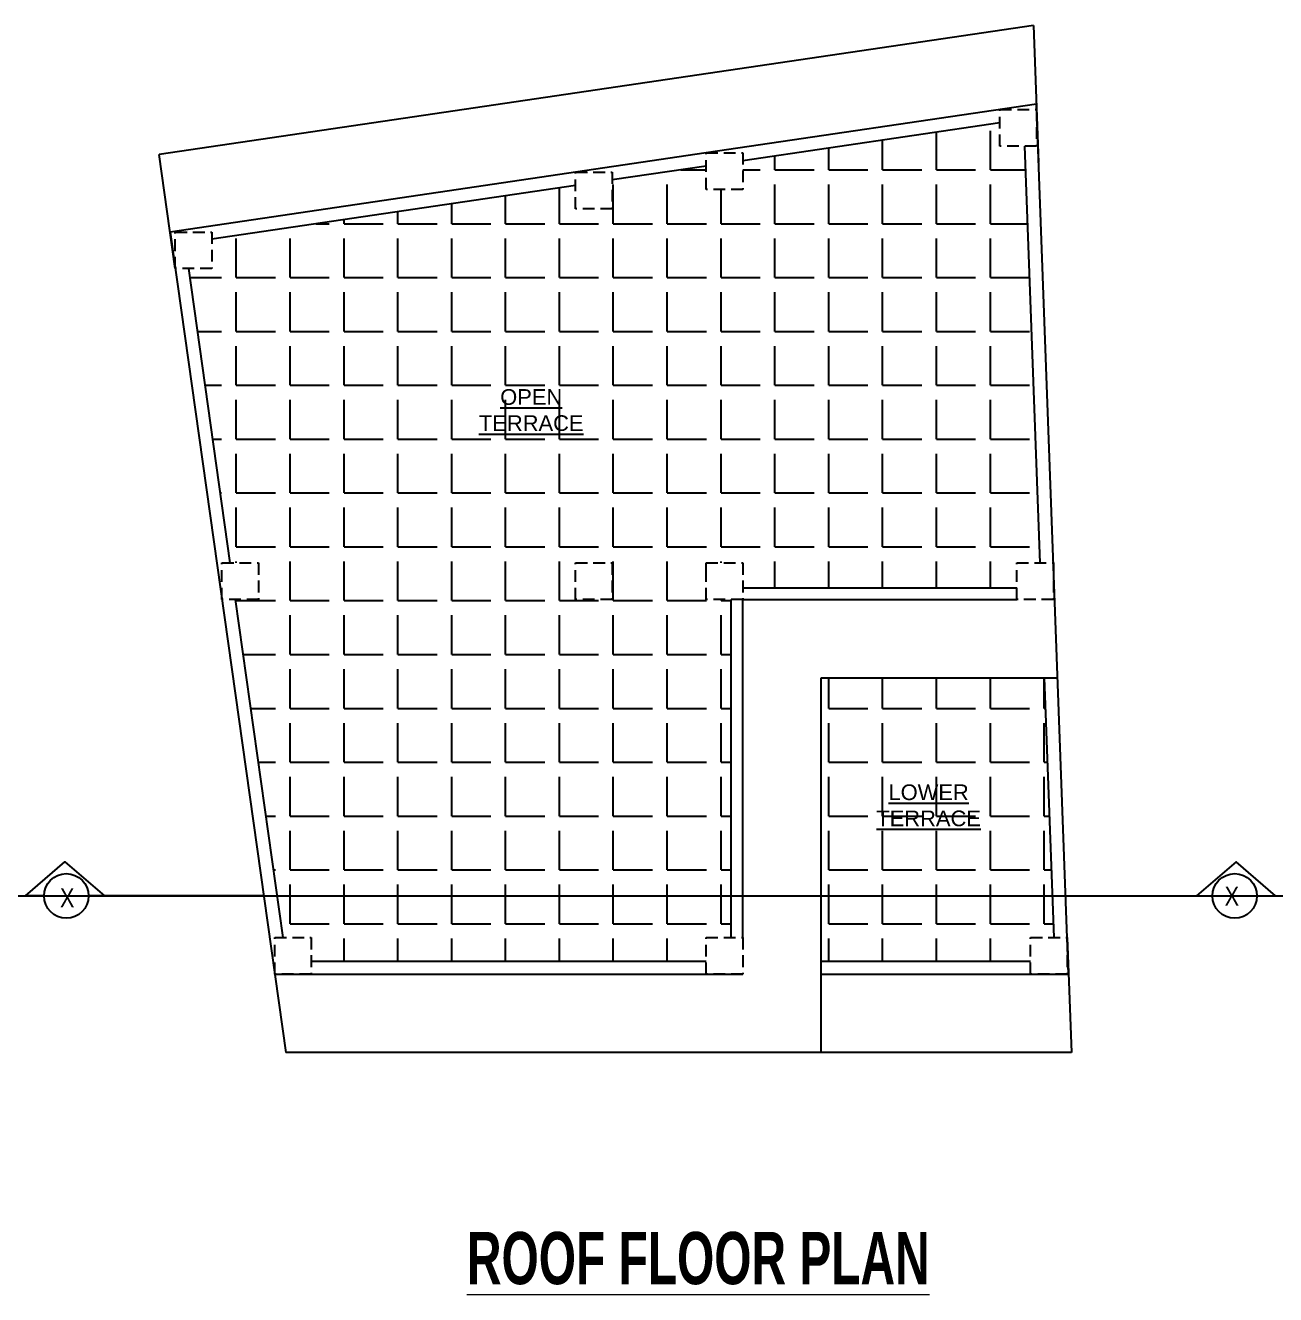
# Model space of a CAD drawing. Header units: inches. Extents: x -5142662 to -4941318, y -3361958 to -3160563.
# Drawn here: x -5007913.2 to -5007434.5, y -3262645.8 to -3262159.7 of the extents above; entities that cross this region are included whole.
import ezdxf

# ---------------------------------------------------------------- set-up
doc = ezdxf.new("R2010")
doc.units = ezdxf.units.IN
doc.header["$LTSCALE"] = 2
doc.header["$MEASUREMENT"] = 0
doc.linetypes.add('HIDDEN', pattern=[0.375, 0.25, -0.125])
doc.layers.get('0').update_dxf_attribs({"linetype": 'CONTINUOUS'})
doc.layers.add('A-Hatch', color=7, linetype='CONTINUOUS')
doc.layers.add('TEXT', color=181, linetype='CONTINUOUS', lineweight=25)
doc.layers.add('Text-100.w', color=254, linetype='CONTINUOUS', lineweight=9)
doc.styles.add('ARAIL', font='ARIALN.TTF')
doc.styles.add('Arial', font='arial.ttf', dxfattribs={"width": 0.8, "height": 12})
doc.styles.add('arial.', font='arial.ttf')
pattern_1 = [(0, (0, 0), (0, 20.625), [15, -5.625]), (90, (0, 0), (-20.625, 1e-15), [15, -5.625])]

msp = doc.modelspace()

# ---------------------------------------------------------------- hatches: boundary and pattern name
at = {"layer": 'A-Hatch', "ltscale": 0.5}
h = msp.add_hatch(dxfattribs=at)
h.set_pattern_fill('ANGLE', color=256, scale=75)
h.set_pattern_definition(pattern_1)
h.paths.add_polyline_path([(-5007643.03, -3262379.57), (-5007652.53, -3262379.57), (-5007652.53, -3262365.57), (-5007638.53, -3262365.57), (-5007638.53, -3262375.07), (-5007533.6, -3262375.07), (-5007533.6, -3262365.57), (-5007524.6, -3262365.57), (-5007530.5, -3262205.89), (-5007540.09, -3262205.89), (-5007540.09, -3262196.94), (-5007638.53, -3262211.49), (-5007638.53, -3262222.5), (-5007652.53, -3262222.5), (-5007652.53, -3262213.55), (-5007688.53, -3262218.87), (-5007688.53, -3262229.89), (-5007702.53, -3262229.89), (-5007702.53, -3262220.94), (-5007841.84, -3262241.52), (-5007841.84, -3262252.83), (-5007850.79, -3262252.83), (-5007834.91, -3262365.57), (-5007823.98, -3262365.57), (-5007823.98, -3262379.57), (-5007832.93, -3262379.57), (-5007814.69, -3262509.07), (-5007803.77, -3262509.07), (-5007803.77, -3262518.07), (-5007652.53, -3262518.07), (-5007652.53, -3262509.07), (-5007643.03, -3262509.07)])
h.paths.add_polyline_path([(-5007702.53, -3262379.57), (-5007702.53, -3262365.57), (-5007688.53, -3262365.57), (-5007688.53, -3262379.57)], flags=16)
h.paths.add_polyline_path([(-5007740.94, -3262317.81), (-5007697.89, -3262317.81), (-5007697.89, -3262295.35), (-5007740.94, -3262295.35)], flags=24)
h = msp.add_hatch(dxfattribs=at)
h.set_pattern_fill('ANGLE', color=256, scale=75)
h.set_pattern_definition(pattern_1)
h.paths.add_polyline_path([(-5007522.98, -3262409.57), (-5007608.53, -3262409.57), (-5007608.53, -3262518.07), (-5007528.3, -3262518.07), (-5007528.3, -3262509.07), (-5007519.31, -3262509.07)])
h.paths.add_polyline_path([(-5007588.77, -3262469.2), (-5007545.72, -3262469.2), (-5007545.72, -3262446.73), (-5007588.77, -3262446.73)], flags=24)

# ---------------------------------------------------------------- linework, layer by layer
at = {"ltscale": 0.5}
for p, q in [((-5007527.2, -3262159.66), (-5007861.99, -3262209.12)), ((-5007527.2, -3262159.66), (-5007525.26, -3262212.23)), ((-5007526.09, -3262189.82), (-5007652.53, -3262208.5)), ((-5007513.79, -3262523.07), (-5007526.09, -3262189.82)), ((-5007540.09, -3262196.94), (-5007638.53, -3262211.49)), ((-5007855.84, -3262252.83), (-5007861.99, -3262209.12)), ((-5007652.53, -3262208.5), (-5007857.81, -3262238.83)), ((-5007524.6, -3262365.57), (-5007530.5, -3262205.89)), ((-5007652.53, -3262213.55), (-5007688.53, -3262218.87)), ((-5007702.53, -3262220.94), (-5007841.84, -3262241.52)), ((-5007857.81, -3262238.83), (-5007813.54, -3262553.07)), ((-5007850.79, -3262252.83), (-5007834.91, -3262365.57)), ((-5007652.53, -3262370.07), (-5007652.53, -3262365.57)), ((-5007638.53, -3262375.07), (-5007533.6, -3262375.07)), ((-5007832.93, -3262379.57), (-5007814.69, -3262509.07)), ((-5007643.03, -3262509.07), (-5007643.03, -3262379.57)), ((-5007638.53, -3262379.57), (-5007533.6, -3262379.57)), ((-5007638.53, -3262509.07), (-5007638.53, -3262379.57)), ((-5007608.53, -3262553.07), (-5007608.53, -3262409.57)), ((-5007608.53, -3262409.57), (-5007517.98, -3262409.57)), ((-5007519.31, -3262509.07), (-5007522.98, -3262409.57)), ((-5007514.3, -3262509.07), (-5007512.68, -3262553.07)), ((-5007803.77, -3262518.07), (-5007652.57, -3262518.07)), ((-5007608.53, -3262518.07), (-5007528.3, -3262518.07)), ((-5007817.77, -3262523.07), (-5007803.77, -3262523.07)), ((-5007803.77, -3262523.07), (-5007652.57, -3262523.07)), ((-5007652.53, -3262523.07), (-5007638.53, -3262523.07)), ((-5007608.53, -3262523.07), (-5007513.79, -3262523.07)), ((-5007512.68, -3262553.07), (-5007813.54, -3262553.07))]:
    msp.add_line(p, q, dxfattribs=at)
msp.add_xline((-5002215.26, -3262493.07), (1, 0), dxfattribs=at)
at = {"linetype": 'HIDDEN', "ltscale": 9}
for points in [[(-5007540.09, -3262191.89), (-5007526.09, -3262191.89), (-5007526.09, -3262205.89), (-5007540.09, -3262205.89)], [(-5007652.53, -3262208.5), (-5007638.53, -3262208.5), (-5007638.53, -3262222.5), (-5007652.53, -3262222.5)], [(-5007702.53, -3262215.89), (-5007688.53, -3262215.89), (-5007688.53, -3262229.89), (-5007702.53, -3262229.89)], [(-5007855.84, -3262238.83), (-5007841.84, -3262238.83), (-5007841.84, -3262252.83), (-5007855.84, -3262252.83)], [(-5007837.98, -3262365.57), (-5007823.98, -3262365.57), (-5007823.98, -3262379.57), (-5007837.98, -3262379.57)], [(-5007702.53, -3262365.57), (-5007688.53, -3262365.57), (-5007688.53, -3262379.57), (-5007702.53, -3262379.57)], [(-5007652.53, -3262365.57), (-5007638.53, -3262365.57), (-5007638.53, -3262379.57), (-5007652.53, -3262379.57)], [(-5007533.6, -3262365.57), (-5007519.6, -3262365.57), (-5007519.6, -3262379.57), (-5007533.6, -3262379.57)], [(-5007817.77, -3262509.07), (-5007803.77, -3262509.07), (-5007803.77, -3262523.07), (-5007817.77, -3262523.07)], [(-5007652.53, -3262509.07), (-5007638.53, -3262509.07), (-5007638.53, -3262523.07), (-5007652.53, -3262523.07)], [(-5007528.3, -3262509.07), (-5007514.3, -3262509.07), (-5007514.3, -3262523.07), (-5007528.3, -3262523.07)]]:
    msp.add_lwpolyline(points, close=True, dxfattribs=at)
at = {"layer": 'TEXT'}
for points in [[(-5007906.1, -3262493.07), (-5007913.24, -3262493.07), (-5007898.1, -3262479.98), (-5007882.96, -3262493.07)], [(-5007441.64, -3262493.07), (-5007434.5, -3262493.07), (-5007449.64, -3262479.98), (-5007464.78, -3262493.07)], [(-5007821.99, -3262493.07), (-5007889.03, -3262493.07)], [(-5007514.89, -3262493.07), (-5007458.71, -3262493.07)]]:
    msp.add_lwpolyline(points, dxfattribs=at)
for centre in [(-5007897.57, -3262493.07), (-5007450.17, -3262493.07)]:
    msp.add_circle(centre, 8.53, dxfattribs=at)

# ---------------------------------------------------------------- texts
at = {"layer": 'TEXT', "lineweight": -2, "char_height": 6, "width": 127.5059, "attachment_point": 5, "style": 'arial.'}
for s, insert in [('{\\LOPEN\\PTERRACE}', (-5007719.54, -3262307.03)), ('{\\LLOWER\\PTERRACE}', (-5007567.37, -3262458.42))]:
    msp.add_mtext(s, dxfattribs=dict(at, insert=insert))
at = {"layer": 'TEXT', "char_height": 7.2, "style": 'ARAIL'}
for insert, attachment_point in [((-5007894.48, -3262490.23), 3), ((-5007454.01, -3262489.57), 1)]:
    msp.add_mtext_dynamic_manual_height_columns('X', width=125.4648, gutter_width=90, heights=[0], dxfattribs=dict(at, insert=insert, attachment_point=attachment_point))
at = {"layer": 'Text-100.w', "insert": (-5007655.57, -3262621.79), "char_height": 20, "width": 569.1024, "attachment_point": 2, "style": 'Arial'}
msp.add_mtext('\\A1;{\\fArial Narrow|b1|i0|c0|p34;\\LROOF FLOOR PLAN}', dxfattribs=at)

doc.saveas('drawing.dxf')
